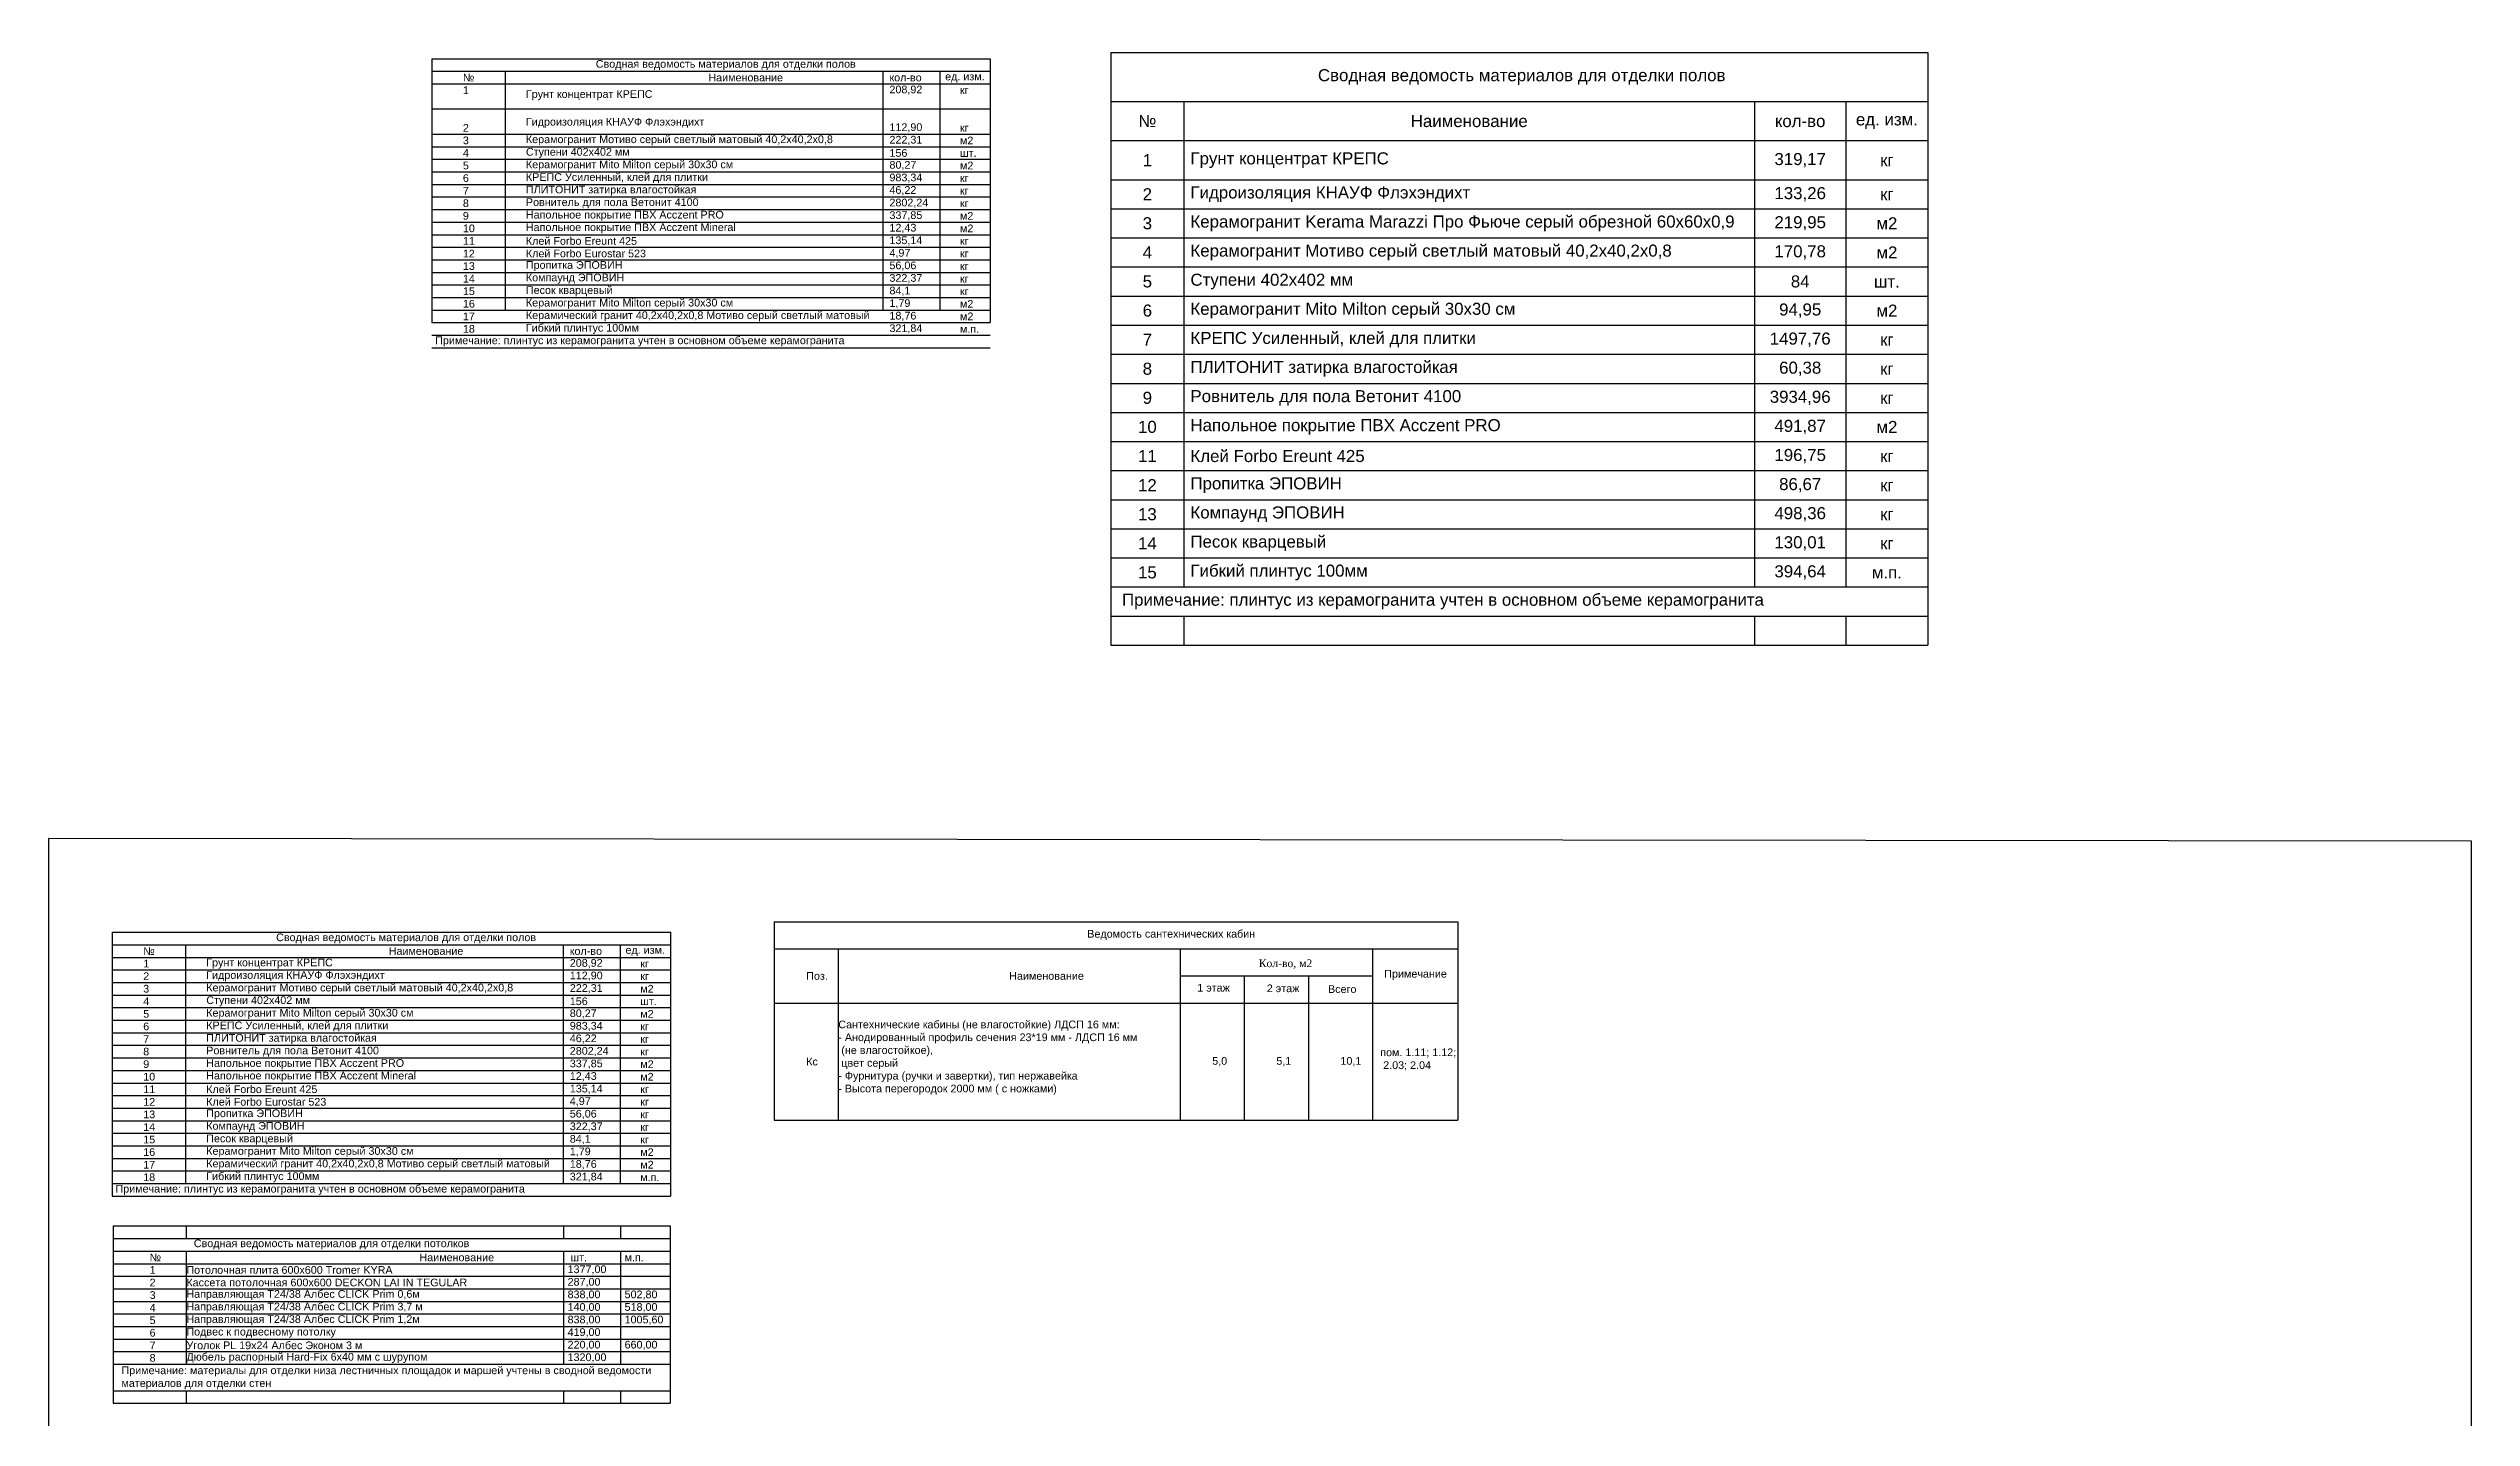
# Model space of a CAD drawing. Header units: millimetres. Extents: x 5 to 203705, y -540 to 60930.
# Drawn here: x 147005 to 203705, y 28877 to 60930 of the extents above; entities that cross this region are included whole.
import ezdxf

# ---------------------------------------------------------------- set-up
doc = ezdxf.new("R2010")
doc.units = ezdxf.units.MM
doc.linetypes.add('_ШТР__3__3__Скрыто', pattern=[6, 3, -3])
doc.layers.add('PDF _Текст', color=7, linetype='Continuous')
doc.styles.add('PDF Arial', font='arial.ttf')

msp = doc.modelspace()

# ---------------------------------------------------------------- linework, layer by layer
at = {"color": 0}
for p, q in [((171863, 60837), (190985, 60837)), ((171863, 60837), (171863, 47640)), ((190985, 60837), (190985, 47640)), ((171863, 59686), (190985, 59686)), ((173574, 59686), (173574, 48322)), ((186927, 59686), (186927, 48322)), ((189062, 59686), (189062, 48322)), ((171863, 58771), (190985, 58771)), ((171863, 57857), (190985, 57857)), ((171863, 57176), (190985, 57176)), ((155978, 56569), (169040, 56569)), ((155978, 56275), (169040, 56275)), ((171863, 56495), (190985, 56495)), ((171863, 55814), (190985, 55814)), ((171863, 55133), (190985, 55133)), ((171863, 54451), (190985, 54451)), ((171863, 53770), (190985, 53770)), ((171863, 53089), (190985, 53089)), ((171863, 52408), (190985, 52408)), ((171863, 51727), (190985, 51727)), ((171863, 51046), (190985, 51046)), ((171863, 50365), (190985, 50365)), ((171863, 49684), (190985, 49684)), ((171863, 49003), (190985, 49003)), ((171863, 48322), (190985, 48322)), ((171863, 47640), (190985, 47640)), ((171863, 47640), (171863, 46959)), ((173574, 47640), (173574, 46959)), ((186927, 47640), (186927, 46959)), ((189062, 47640), (189062, 46959)), ((190985, 47640), (190985, 46959)), ((171863, 46959), (190985, 46959)), ((148497, 36709), (161559, 36709)), ((148497, 36415), (161559, 36415))]:
    msp.add_line(p, q, dxfattribs=at)
at = {"layer": 'Defpoints'}
msp.add_lwpolyline([(147005, 1034), (185205, 1034), (185205, 6534), (203705, 6534), (203705, 42371), (147005, 42435)], close=True, dxfattribs=at)
at = {"layer": 'PDF _Текст', "linetype": 'Continuous'}
for p, q in [((155978, 60689), (169040, 60689)), ((155978, 60689), (155978, 54510)), ((169040, 60689), (169040, 54510)), ((155978, 60394), (169040, 60394)), ((157689, 60394), (157689, 54804)), ((166526, 60394), (166526, 54804)), ((167864, 60394), (167864, 54804)), ((155978, 60100), (169040, 60100)), ((155978, 59512), (169040, 59512)), ((155978, 58923), (169040, 58923)), ((155978, 58629), (169040, 58629)), ((155978, 58335), (169040, 58335)), ((155978, 58041), (169040, 58041)), ((155978, 57746), (169040, 57746)), ((155978, 57452), (169040, 57452)), ((155978, 57158), (169040, 57158)), ((155978, 56864), (169040, 56864)), ((155978, 55981), (169040, 55981)), ((155978, 55687), (169040, 55687)), ((155978, 55393), (169040, 55393)), ((155978, 55098), (169040, 55098)), ((155978, 54804), (169040, 54804)), ((155978, 54510), (169040, 54510)), ((155978, 54216), (169040, 54216)), ((155978, 53921), (169040, 53921)), ((163987, 40482), (179987, 40482)), ((163987, 40482), (163987, 35838)), ((179987, 40482), (179987, 35838)), ((148497, 40240), (161559, 40240)), ((148497, 40240), (148497, 34061)), ((148497, 39946), (161559, 39946)), ((150209, 39946), (150209, 34355)), ((159046, 39946), (159046, 34355)), ((160383, 39946), (160383, 34355)), ((161559, 40240), (161559, 34061)), ((163987, 39849), (179987, 39849)), ((165487, 39849), (165487, 35838)), ((173487, 39849), (173487, 35838)), ((177987, 39849), (177987, 35838)), ((148497, 39651), (161559, 39651)), ((148497, 39357), (161559, 39357)), ((173487, 39215), (177987, 39215)), ((174987, 39215), (174987, 35838)), ((176487, 39215), (176487, 35838)), ((148497, 39063), (161559, 39063)), ((148497, 38769), (161559, 38769)), ((163987, 38582), (179987, 38582)), ((148497, 38474), (161559, 38474)), ((148497, 38180), (161559, 38180)), ((148497, 37886), (161559, 37886)), ((148497, 37592), (161559, 37592)), ((148497, 37298), (161559, 37298)), ((148497, 37003), (161559, 37003)), ((148497, 36121), (161559, 36121)), ((148497, 35826), (161559, 35826)), ((163987, 35838), (179987, 35838)), ((148497, 35532), (161559, 35532)), ((148497, 35238), (161559, 35238)), ((148497, 34944), (161559, 34944)), ((148497, 34650), (161559, 34650)), ((148497, 34355), (161559, 34355)), ((148497, 34061), (161559, 34061)), ((148515, 33362), (161554, 33362)), ((148515, 33362), (148515, 33068)), ((148515, 33068), (161554, 33068)), ((148515, 33068), (148515, 29506)), ((150226, 33362), (150226, 33068)), ((159053, 33362), (159053, 33068)), ((160390, 33362), (160390, 33068)), ((161554, 33362), (161554, 33068)), ((161554, 33068), (161554, 29506)), ((148515, 32773), (161554, 32773)), ((148515, 32479), (161554, 32479)), ((150226, 32773), (150226, 30125)), ((159053, 32773), (159053, 30125)), ((160390, 32773), (160390, 30125)), ((148515, 32185), (161554, 32185)), ((148515, 31891), (161554, 31891)), ((148515, 31597), (161554, 31597)), ((148515, 31302), (161554, 31302)), ((148515, 31008), (161554, 31008)), ((148515, 30714), (161554, 30714)), ((148515, 30420), (161554, 30420)), ((148515, 30125), (161554, 30125)), ((148515, 29506), (161554, 29506)), ((148515, 29506), (148515, 29211)), ((150226, 29506), (150226, 29211)), ((159053, 29506), (159053, 29211)), ((160390, 29506), (160390, 29211)), ((161554, 29506), (161554, 29211)), ((148515, 29211), (161554, 29211))]:
    msp.add_line(p, q, dxfattribs=at)

# ---------------------------------------------------------------- texts
at = {"color": 0, "char_height": 282.22}
for s, insert, width, attachment_point in [('{\\fArial|b0|i0|c0; Сводная ведомость материалов для отделки полов ', (181424, 60261), 18817.2, 5), ('{\\fArial|b0|i0|c0;№', (172719, 59228), 1406.53, 5), ('{\\fArial|b0|i0|c0;\\c3881787;Наименование', (180251, 59228), 13048.2, 5), ('{\\fArial|b0|i0|c0;кол-во', (187995, 59228), 1829.87, 5), ('{\\fArial|b0|i0|c0;ед. изм.', (190024, 59228), 1618.2, 5), ('{\\fArial|b0|i0|c0;1', (172719, 58314), 1406.53, 5), ('{\\fArial|b0|i0|c0;Грунт концентрат КРЕПС', (173727, 58314), 13048.2, 4), ('{\\fArial|b0|i0|c0;319,17', (187995, 58314), 1829.87, 5), ('{\\fArial|b0|i0|c0;кг', (190024, 58314), 1618.2, 5), ('{\\fArial|b0|i0|c0;2', (172719, 57516), 1406.53, 5), ('{\\fArial|b0|i0|c0;Гидроизоляция КНАУФ Флэхэндихт', (173727, 57516), 13048.2, 4), ('{\\fArial|b0|i0|c0;133,26', (187995, 57516), 1829.87, 5), ('{\\fArial|b0|i0|c0;кг', (190024, 57516), 1618.2, 5), ('{\\fArial|b0|i0|c0;3', (172719, 56835), 1406.53, 5), ('{\\fArial|b0|i0|c0;Керамогранит Kerama Marazzi Про Фьюче серый обрезной 60х60х0,9 ', (173727, 56835), 13048.2, 4), ('{\\fArial|b0|i0|c0;219,95', (187995, 56835), 1829.87, 5), ('{\\fArial|b0|i0|c0;м2', (190024, 56835), 1618.2, 5), ('{\\fArial|b0|i0|c0;4', (172719, 56154), 1406.53, 5), ('{\\fArial|b0|i0|c0;Керамогранит Мотиво серый светлый матовый 40,2x40,2x0,8', (173727, 56154), 13048.2, 4), ('{\\fArial|b0|i0|c0;170,78', (187995, 56154), 1829.87, 5), ('{\\fArial|b0|i0|c0;м2', (190024, 56154), 1618.2, 5), ('{\\fArial|b0|i0|c0;5', (172719, 55473), 1406.53, 5), ('{\\fArial|b0|i0|c0;Ступени 402х402 мм ', (173727, 55473), 13048.2, 4), ('{\\fArial|b0|i0|c0;84', (187995, 55473), 1829.87, 5), ('{\\fArial|b0|i0|c0;шт.', (190024, 55473), 1618.2, 5), ('{\\fArial|b0|i0|c0;6', (172719, 54792), 1406.53, 5), ('{\\fArial|b0|i0|c0;Керамогранит Mito Milton серый 30х30 см', (173727, 54792), 13048.2, 4), ('{\\fArial|b0|i0|c0;94,95', (187995, 54792), 1829.87, 5), ('{\\fArial|b0|i0|c0;м2', (190024, 54792), 1618.2, 5), ('{\\fArial|b0|i0|c0;7', (172719, 54111), 1406.53, 5), ('{\\fArial|b0|i0|c0;КРЕПС Усиленный, клей для плитки', (173727, 54111), 13048.2, 4), ('{\\fArial|b0|i0|c0;1497,76', (187995, 54111), 1829.87, 5), ('{\\fArial|b0|i0|c0;кг', (190024, 54111), 1618.2, 5), ('{\\fArial|b0|i0|c0;8', (172719, 53430), 1406.53, 5), ('{\\fArial|b0|i0|c0;ПЛИТОНИТ затирка влагостойкая ', (173727, 53430), 13048.2, 4), ('{\\fArial|b0|i0|c0;60,38', (187995, 53430), 1829.87, 5), ('{\\fArial|b0|i0|c0;кг', (190024, 53430), 1618.2, 5), ('{\\fArial|b0|i0|c0;9', (172719, 52749), 1406.53, 5), ('{\\fArial|b0|i0|c0;Ровнитель для пола Ветонит 4100', (173727, 52749), 13048.2, 4), ('{\\fArial|b0|i0|c0;3934,96', (187995, 52749), 1829.87, 5), ('{\\fArial|b0|i0|c0;кг', (190024, 52749), 1618.2, 5), ('{\\fArial|b0|i0|c0;10', (172719, 52068), 1406.53, 5), ('{\\fArial|b0|i0|c0;Напольное покрытие ПВХ Acczent PRO', (173727, 52068), 13048.2, 4), ('{\\fArial|b0|i0|c0;491,87', (187995, 52068), 1829.87, 5), ('{\\fArial|b0|i0|c0;м2', (190024, 52068), 1618.2, 5), ('{\\fArial|b0|i0|c0;11', (172719, 51386), 1406.53, 5), ('{\\fArial|b0|i0|c0;Клей Forbo Ereunt 425', (173727, 51386), 13048.2, 4), ('{\\fArial|b0|i0|c0;196,75', (187995, 51386), 1829.87, 5), ('{\\fArial|b0|i0|c0;кг', (190024, 51386), 1618.2, 5), ('{\\fArial|b0|i0|c0;12', (172719, 50705), 1406.53, 5), ('{\\fArial|b0|i0|c0;Пропитка ЭПОВИН', (173727, 50705), 13048.2, 4), ('{\\fArial|b0|i0|c0;86,67', (187995, 50705), 1829.87, 5), ('{\\fArial|b0|i0|c0;кг', (190024, 50705), 1618.2, 5), ('{\\fArial|b0|i0|c0;13', (172719, 50024), 1406.53, 5), ('{\\fArial|b0|i0|c0;Компаунд ЭПОВИН', (173727, 50024), 13048.2, 4), ('{\\fArial|b0|i0|c0;498,36', (187995, 50024), 1829.87, 5), ('{\\fArial|b0|i0|c0;кг', (190024, 50024), 1618.2, 5), ('{\\fArial|b0|i0|c0;14', (172719, 49343), 1406.53, 5), ('{\\fArial|b0|i0|c0;Песок кварцевый', (173727, 49343), 13048.2, 4), ('{\\fArial|b0|i0|c0;130,01', (187995, 49343), 1829.87, 5), ('{\\fArial|b0|i0|c0;кг', (190024, 49343), 1618.2, 5), ('{\\fArial|b0|i0|c0;15', (172719, 48662), 1406.53, 5), ('{\\fArial|b0|i0|c0;Гибкий плинтус 100мм', (173727, 48662), 13048.2, 4), ('{\\fArial|b0|i0|c0;394,64', (187995, 48662), 1829.87, 5), ('{\\fArial|b0|i0|c0;м.п.', (190024, 48662), 1618.2, 5), ('{\\fArial|b0|i0|c0; Примечание: плинтус из керамогранита учтен в основном объеме керамогранита   ', (172016, 47981), 18817.2, 4)]:
    msp.add_mtext(s, dxfattribs=dict(at, insert=insert, width=width, attachment_point=attachment_point))
at = {"layer": 'PDF _Текст', "linetype": '_ШТР__3__3__Скрыто', "char_height": 2.12}
for s, insert, width, attachment_point in [('{\\fArial|b0|i0|c0;', (169393, 60930), 16.99, 5), ('{\\fArial|b0|i0|c0;', (169393, 60927), 16.99, 5), ('{\\fArial|b0|i0|c0;', (169393, 60924), 16.99, 5), ('{\\fArial|b0|i0|c0;', (169393, 60921), 16.99, 5), ('{\\fArial|b0|i0|c0;', (169393, 60918), 16.99, 5), ('{\\fArial|b0|i0|c0;', (169393, 60915), 16.99, 5), ('{\\fArial|b0|i0|c0;', (169401, 60930), 127.41, 4), ('{\\fArial|b0|i0|c0;', (169401, 60927), 127.41, 4), ('{\\fArial|b0|i0|c0;', (169401, 60924), 127.41, 4), ('{\\fArial|b0|i0|c0;', (169401, 60921), 127.41, 4), ('{\\fArial|b0|i0|c0;', (169465, 60918), 127.41, 5), ('{\\fArial|b0|i0|c0;', (169465, 60915), 127.41, 5), ('{\\fArial|b0|i0|c0;', (169538, 60930), 17.7, 5), ('{\\fArial|b0|i0|c0;', (169538, 60927), 17.7, 5), ('{\\fArial|b0|i0|c0;', (169538, 60924), 17.7, 5), ('{\\fArial|b0|i0|c0;', (169538, 60921), 17.7, 5), ('{\\fArial|b0|i0|c0;', (169538, 60918), 17.7, 5), ('{\\fArial|b0|i0|c0;', (169538, 60915), 17.7, 5), ('{\\fArial|b0|i0|c0;', (169555, 60930), 15.94, 5), ('{\\fArial|b0|i0|c0;', (169555, 60927), 15.94, 5), ('{\\fArial|b0|i0|c0;', (169555, 60924), 15.94, 5), ('{\\fArial|b0|i0|c0;', (169555, 60921), 15.94, 5), ('{\\fArial|b0|i0|c0;', (169555, 60918), 15.94, 5), ('{\\fArial|b0|i0|c0;', (169555, 60915), 15.94, 5), ('{\\fArial|b0|i0|c0;', (173962, 60807), 16.99, 5), ('{\\fArial|b0|i0|c0;', (173962, 60769), 16.99, 5), ('{\\fArial|b0|i0|c0;', (173971, 60807), 109.07, 4), ('{\\fArial|b0|i0|c0;', (173971, 60769), 109.07, 4), ('{\\fArial|b0|i0|c0;', (174093, 60807), 25.46, 5), ('{\\fArial|b0|i0|c0;', (174093, 60769), 25.46, 5), ('{\\fArial|b0|i0|c0;', (174119, 60807), 27.58, 5), ('{\\fArial|b0|i0|c0;\\c3881787;', (174119, 60798), 27.58, 5), ('{\\fArial|b0|i0|c0;\\c3881787;', (174119, 60796), 27.58, 5), ('{\\fArial|b0|i0|c0;\\c3881787;', (174119, 60784), 27.58, 5), ('{\\fArial|b0|i0|c0;\\c3881787;', (174119, 60778), 27.58, 5), ('{\\fArial|b0|i0|c0;', (174119, 60769), 27.58, 5)]:
    msp.add_mtext(s, dxfattribs=dict(at, insert=insert, width=width, attachment_point=attachment_point))
at = {"layer": 'PDF _Текст', "linetype": 'Continuous', "char_height": 180, "attachment_point": 4}
for s, insert, width in [('{\\fArial|b0|i0|c0;№', (156702, 60247), 1699.33), ('{\\fArial|b0|i0|c0;Сводная ведомость материалов для отделки полов', (159812, 60541), 19356.94), ('{\\fArial|b0|i0|c0;\\c3881787;Наименование', (162447, 60247), 13235.17), ('{\\fArial|b0|i0|c0;кол-во', (166684, 60247), 2052.11), ('{\\fArial|b0|i0|c0;ед. изм.', (167987, 60247), 2334.33), ('{\\fArial|b0|i0|c0;1', (156702, 59953), 1699.33), ('{\\fArial|b0|i0|c0;Грунт концентрат КРЕПС', (158177, 59835), 13235.17), ('{\\fArial|b0|i0|c0;208,92', (166684, 59953), 2052.11), ('{\\fArial|b0|i0|c0;кг', (168334, 59953), 2334.33), ('{\\fArial|b0|i0|c0;2', (156702, 59070), 1699.33), ('{\\fArial|b0|i0|c0;Гидроизоляция КНАУФ Флэхэндихт', (158177, 59186), 13235.17), ('{\\fArial|b0|i0|c0;112,90', (166684, 59070), 2052.11), ('{\\fArial|b0|i0|c0;кг', (168334, 59070), 2334.33), ('{\\fArial|b0|i0|c0;4', (156702, 58482), 1699.33), ('{\\fArial|b0|i0|c0;3', (156702, 58776), 1699.33), ('{\\fArial|b0|i0|c0;Ступени 402х402 мм ', (158177, 58482), 13235.17), ('{\\fArial|b0|i0|c0;Керамогранит Мотиво серый светлый матовый 40,2x40,2x0,8', (158177, 58776), 13235.17), ('{\\fArial|b0|i0|c0;222,31', (166684, 58776), 2052.11), ('{\\fArial|b0|i0|c0;156', (166684, 58482), 2052.11), ('{\\fArial|b0|i0|c0;м2', (168334, 58776), 2334.33), ('{\\fArial|b0|i0|c0;шт.', (168334, 58482), 2334.33), ('{\\fArial|b0|i0|c0;5', (156702, 58188), 1699.33), ('{\\fArial|b0|i0|c0;6', (156702, 57893), 1699.33), ('{\\fArial|b0|i0|c0;Керамогранит Mito Milton серый 30х30 см', (158177, 58188), 13235.17), ('{\\fArial|b0|i0|c0;КРЕПС Усиленный, клей для плитки', (158177, 57893), 13235.17), ('{\\fArial|b0|i0|c0;80,27', (166684, 58188), 2052.11), ('{\\fArial|b0|i0|c0;983,34', (166684, 57893), 2052.11), ('{\\fArial|b0|i0|c0;м2', (168334, 58188), 2334.33), ('{\\fArial|b0|i0|c0;кг', (168334, 57893), 2334.33), ('{\\fArial|b0|i0|c0;8', (156702, 57305), 1699.33), ('{\\fArial|b0|i0|c0;7', (156702, 57599), 1699.33), ('{\\fArial|b0|i0|c0;ПЛИТОНИТ затирка влагостойкая ', (158177, 57599), 13235.17), ('{\\fArial|b0|i0|c0;Ровнитель для пола Ветонит 4100', (158177, 57305), 13235.17), ('{\\fArial|b0|i0|c0;46,22', (166684, 57599), 2052.11), ('{\\fArial|b0|i0|c0;2802,24', (166684, 57305), 2052.11), ('{\\fArial|b0|i0|c0;кг', (168334, 57599), 2334.33), ('{\\fArial|b0|i0|c0;кг', (168334, 57305), 2334.33), ('{\\fArial|b0|i0|c0;9', (156702, 57011), 1699.33), ('{\\fArial|b0|i0|c0;10', (156702, 56717), 1699.33), ('{\\fArial|b0|i0|c0;Напольное покрытие ПВХ Acczent PRO', (158177, 57011), 13235.17), ('{\\fArial|b0|i0|c0;Напольное покрытие ПВХ Acczent Mineral', (158177, 56717), 13235.17), ('{\\fArial|b0|i0|c0;337,85', (166684, 57011), 2052.11), ('{\\fArial|b0|i0|c0;12,43', (166684, 56717), 2052.11), ('{\\fArial|b0|i0|c0;м2', (168334, 57011), 2334.33), ('{\\fArial|b0|i0|c0;м2', (168334, 56717), 2334.33), ('{\\fArial|b0|i0|c0;11', (156702, 56422), 1699.33), ('{\\fArial|b0|i0|c0;12', (156702, 56128), 1699.33), ('{\\fArial|b0|i0|c0;Клей Forbo Ereunt 425', (158177, 56422), 13235.17), ('{\\fArial|b0|i0|c0;Клей Forbo Eurostar 523', (158177, 56128), 13235.17), ('{\\fArial|b0|i0|c0;4,97', (166684, 56128), 2052.11), ('{\\fArial|b0|i0|c0;135,14', (166684, 56422), 2052.11), ('{\\fArial|b0|i0|c0;кг', (168334, 56422), 2334.33), ('{\\fArial|b0|i0|c0;кг', (168334, 56128), 2334.33), ('{\\fArial|b0|i0|c0;13', (156702, 55834), 1699.33), ('{\\fArial|b0|i0|c0;14', (156702, 55540), 1699.33), ('{\\fArial|b0|i0|c0;Пропитка ЭПОВИН', (158177, 55834), 13235.17), ('{\\fArial|b0|i0|c0;Компаунд ЭПОВИН', (158177, 55540), 13235.17), ('{\\fArial|b0|i0|c0;322,37', (166684, 55540), 2052.11), ('{\\fArial|b0|i0|c0;56,06', (166684, 55834), 2052.11), ('{\\fArial|b0|i0|c0;кг', (168334, 55834), 2334.33), ('{\\fArial|b0|i0|c0;кг', (168334, 55540), 2334.33), ('{\\fArial|b0|i0|c0;15', (156702, 55245), 1699.33), ('{\\fArial|b0|i0|c0;16', (156702, 54951), 1699.33), ('{\\fArial|b0|i0|c0;Песок кварцевый', (158177, 55245), 13235.17), ('{\\fArial|b0|i0|c0;Керамогранит Mito Milton серый 30х30 см', (158177, 54951), 13235.17), ('{\\fArial|b0|i0|c0;84,1', (166684, 55245), 2052.11), ('{\\fArial|b0|i0|c0;1,79', (166684, 54951), 2052.11), ('{\\fArial|b0|i0|c0;кг', (168334, 55245), 2334.33), ('{\\fArial|b0|i0|c0;м2', (168334, 54951), 2334.33), ('{\\fArial|b0|i0|c0;17', (156702, 54657), 1699.33), ('{\\fArial|b0|i0|c0;18', (156702, 54363), 1699.33), ('{\\fArial|b0|i0|c0;Керамический гранит 40,2х40,2х0,8 Мотиво серый светлый матовый', (158177, 54657), 13235.17), ('{\\fArial|b0|i0|c0;Гибкий плинтус 100мм', (158177, 54363), 13235.17), ('{\\fArial|b0|i0|c0;321,84', (166684, 54363), 2052.11), ('{\\fArial|b0|i0|c0;18,76', (166684, 54657), 2052.11), ('{\\fArial|b0|i0|c0;м2', (168334, 54657), 2334.33), ('{\\fArial|b0|i0|c0; Примечание: плинтус из керамогранита учтен в основном объеме керамогранита   ', (155984, 54069), 19356.94), ('{\\fArial|b0|i0|c0;м.п.', (168334, 54363), 2334.33), ('{\\fArial|b0|i0|c0;№', (149222, 39798), 1699.33), ('{\\fArial|b0|i0|c0;Сводная ведомость материалов для отделки полов', (152332, 40093), 19356.94), ('{\\fArial|b0|i0|c0;\\c3881787;Наименование', (154967, 39798), 13235.17), ('{\\fArial|b0|i0|c0;кол-во', (159204, 39798), 2052.11), ('{\\fArial|b0|i0|c0;ед. изм.', (160506, 39798), 2334.33), ('{\\fArial|b0|i0|c0;2', (149222, 39210), 1699.33), ('{\\fArial|b0|i0|c0;1', (149222, 39504), 1699.33), ('{\\fArial|b0|i0|c0;Грунт концентрат КРЕПС', (150697, 39504), 13235.17), ('{\\fArial|b0|i0|c0;Гидроизоляция КНАУФ Флэхэндихт', (150697, 39210), 13235.17), ('{\\fArial|b0|i0|c0;208,92', (159204, 39504), 2052.11), ('{\\fArial|b0|i0|c0;112,90', (159204, 39210), 2052.11), ('{\\fArial|b0|i0|c0;кг', (160853, 39504), 2334.33), ('{\\fArial|b0|i0|c0;кг', (160853, 39210), 2334.33), ('{\\fTimes New Roman|b0|i0|c204;Кол-во, м2', (175326, 39491), 13235.17), ('{\\fArial|b0|i0|c0;4', (149222, 38622), 1699.33), ('{\\fArial|b0|i0|c0;3', (149222, 38916), 1699.33), ('{\\fArial|b0|i0|c0;Ступени 402х402 мм ', (150697, 38622), 13235.17), ('{\\fArial|b0|i0|c0;Керамогранит Мотиво серый светлый матовый 40,2x40,2x0,8', (150697, 38916), 13235.17), ('{\\fArial|b0|i0|c0;222,31', (159204, 38916), 2052.11), ('{\\fArial|b0|i0|c0;156', (159204, 38622), 2052.11), ('{\\fArial|b0|i0|c0;м2', (160853, 38916), 2334.33), ('{\\fArial|b0|i0|c0;шт.', (160853, 38622), 2334.33), ('{\\fArial|b0|i0|c0;5', (149222, 38327), 1699.33), ('{\\fArial|b0|i0|c0;6', (149222, 38033), 1699.33), ('{\\fArial|b0|i0|c0;Керамогранит Mito Milton серый 30х30 см', (150697, 38327), 13235.17), ('{\\fArial|b0|i0|c0;КРЕПС Усиленный, клей для плитки', (150697, 38033), 13235.17), ('{\\fArial|b0|i0|c0;80,27', (159204, 38327), 2052.11), ('{\\fArial|b0|i0|c0;983,34', (159204, 38033), 2052.11), ('{\\fArial|b0|i0|c0;кг', (160853, 38033), 2334.33), ('{\\fArial|b0|i0|c0;м2', (160853, 38327), 2334.33), ('{\\fArial|b0|i0|c0;8', (149222, 37445), 1699.33), ('{\\fArial|b0|i0|c0;7', (149222, 37739), 1699.33), ('{\\fArial|b0|i0|c0;ПЛИТОНИТ затирка влагостойкая ', (150697, 37739), 13235.17), ('{\\fArial|b0|i0|c0;Ровнитель для пола Ветонит 4100', (150697, 37445), 13235.17), ('{\\fArial|b0|i0|c0;46,22', (159204, 37739), 2052.11), ('{\\fArial|b0|i0|c0;2802,24', (159204, 37445), 2052.11), ('{\\fArial|b0|i0|c0;кг', (160853, 37739), 2334.33), ('{\\fArial|b0|i0|c0;кг', (160853, 37445), 2334.33), ('{\\fArial|b0|i0|c0;9', (149222, 37150), 1699.33), ('{\\fArial|b0|i0|c0;10', (149222, 36856), 1699.33), ('{\\fArial|b0|i0|c0;Напольное покрытие ПВХ Acczent PRO', (150697, 37150), 13235.17), ('{\\fArial|b0|i0|c0;Напольное покрытие ПВХ Acczent Mineral', (150697, 36856), 13235.17), ('{\\fArial|b0|i0|c0;337,85', (159204, 37150), 2052.11), ('{\\fArial|b0|i0|c0;12,43', (159204, 36856), 2052.11), ('{\\fArial|b0|i0|c0;м2', (160853, 37150), 2334.33), ('{\\fArial|b0|i0|c0;м2', (160853, 36856), 2334.33), ('{\\fArial|b0|i0|c0;11', (149222, 36562), 1699.33), ('{\\fArial|b0|i0|c0;12', (149222, 36268), 1699.33), ('{\\fArial|b0|i0|c0;Клей Forbo Ereunt 425', (150697, 36562), 13235.17), ('{\\fArial|b0|i0|c0;Клей Forbo Eurostar 523', (150697, 36268), 13235.17), ('{\\fArial|b0|i0|c0;4,97', (159204, 36268), 2052.11), ('{\\fArial|b0|i0|c0;135,14', (159204, 36562), 2052.11), ('{\\fArial|b0|i0|c0;кг', (160853, 36562), 2334.33), ('{\\fArial|b0|i0|c0;кг', (160853, 36268), 2334.33), ('{\\fArial|b0|i0|c0;13', (149222, 35974), 1699.33), ('{\\fArial|b0|i0|c0;14', (149222, 35679), 1699.33), ('{\\fArial|b0|i0|c0;Пропитка ЭПОВИН', (150697, 35974), 13235.17), ('{\\fArial|b0|i0|c0;Компаунд ЭПОВИН', (150697, 35679), 13235.17), ('{\\fArial|b0|i0|c0;56,06', (159204, 35974), 2052.11), ('{\\fArial|b0|i0|c0;322,37', (159204, 35679), 2052.11), ('{\\fArial|b0|i0|c0;кг', (160853, 35974), 2334.33), ('{\\fArial|b0|i0|c0;кг', (160853, 35679), 2334.33), ('{\\fArial|b0|i0|c0;15', (149222, 35385), 1699.33), ('{\\fArial|b0|i0|c0;16', (149222, 35091), 1699.33), ('{\\fArial|b0|i0|c0;Песок кварцевый', (150697, 35385), 13235.17), ('{\\fArial|b0|i0|c0;Керамогранит Mito Milton серый 30х30 см', (150697, 35091), 13235.17), ('{\\fArial|b0|i0|c0;84,1', (159204, 35385), 2052.11), ('{\\fArial|b0|i0|c0;1,79', (159204, 35091), 2052.11), ('{\\fArial|b0|i0|c0;кг', (160853, 35385), 2334.33), ('{\\fArial|b0|i0|c0;м2', (160853, 35091), 2334.33), ('{\\fArial|b0|i0|c0;17', (149222, 34797), 1699.33), ('{\\fArial|b0|i0|c0;18', (149222, 34502), 1699.33), ('{\\fArial|b0|i0|c0;Керамический гранит 40,2х40,2х0,8 Мотиво серый светлый матовый', (150697, 34797), 13235.17), ('{\\fArial|b0|i0|c0;Гибкий плинтус 100мм', (150697, 34502), 13235.17), ('{\\fArial|b0|i0|c0;321,84', (159204, 34502), 2052.11), ('{\\fArial|b0|i0|c0;18,76', (159204, 34797), 2052.11), ('{\\fArial|b0|i0|c0;м2', (160853, 34797), 2334.33), ('{\\fArial|b0|i0|c0; Примечание: плинтус из керамогранита учтен в основном объеме керамогранита   ', (148503, 34208), 19356.94), ('{\\fArial|b0|i0|c0;м.п.', (160853, 34502), 2334.33), ('{\\fArial|b0|i0|c0;Сводная ведомость материалов для отделки потолков', (150406, 32929), 13235.17), ('{\\fArial|b0|i0|c0;1', (149371, 32332), 13235.17), ('{\\fArial|b0|i0|c0;№', (149371, 32626), 13235.17), ('{\\fArial|b0|i0|c0;\\c3881787;Потолочная плита 600х600 Tromer KYRA', (150232, 32332), 13235.17), ('{\\fArial|b0|i0|c0;\\c3881787;Наименование', (155686, 32626), 13235.17), ('{\\fArial|b0|i0|c0;\\c3881787;1377,00', (159152, 32332), 13235.17), ('{\\fArial|b0|i0|c0|p34;\\C250;\\c3881787; \\fArial|b0|i0|c204|p34;шт\\fArial|b0|i0|c0|p34;.}', (159152, 32626), 13235.17), ('{\\fArial|b0|i0|c204|p34;\\C250;\\c3881787;м\\fArial|b0|i0|c0|p34;.\\fArial|b0|i0|c204|p34;п\\fArial|b0|i0|c0|p34;.}', (160486, 32626), 13235.17), ('{\\fArial|b0|i0|c0;3', (149371, 31744), 13235.17), ('{\\fArial|b0|i0|c0;2', (149371, 32038), 13235.17), ('{\\fArial|b0|i0|c0;\\c3881787;Кассета потолочная 600х600 DECKON LAI IN TEGULAR ', (150232, 32038), 13235.17), ('{\\fArial|b0|i0|c0;\\c3881787;Направляющая Т24/38 Албес CLICK Prim 0,6м', (150232, 31744), 13235.17), ('{\\fArial|b0|i0|c0;\\c3881787;838,00', (159152, 31744), 13235.17), ('{\\fArial|b0|i0|c0;\\c3881787;287,00', (159152, 32038), 13235.17), ('{\\fArial|b0|i0|c0;\\c3881787;502,80', (160486, 31744), 13235.17), ('{\\fArial|b0|i0|c0;4', (149371, 31449), 13235.17), ('{\\fArial|b0|i0|c0;5', (149371, 31155), 13235.17), ('{\\fArial|b0|i0|c0;\\c3881787;Направляющая Т24/38 Албес CLICK Prim 3,7 м', (150232, 31449), 13235.17), ('{\\fArial|b0|i0|c0;\\c3881787;Направляющая Т24/38 Албес CLICK Prim 1,2м', (150232, 31155), 13235.17), ('{\\fArial|b0|i0|c0;\\c3881787;838,00', (159152, 31155), 13235.17), ('{\\fArial|b0|i0|c0;\\c3881787;140,00', (159152, 31449), 13235.17), ('{\\fArial|b0|i0|c0;\\c3881787;518,00', (160486, 31449), 13235.17), ('{\\fArial|b0|i0|c0;\\c3881787;1005,60', (160486, 31155), 13235.17), ('{\\fArial|b0|i0|c0;6', (149371, 30861), 13235.17), ('{\\fArial|b0|i0|c0;7', (149371, 30567), 13235.17), ('{\\fArial|b0|i0|c0;\\c3881787;Уголок PL 19x24 Албес Эконом 3 м', (150232, 30567), 13235.17), ('{\\fArial|b0|i0|c0;\\c3881787;Подвес к подвесному потолку', (150232, 30861), 13235.17), ('{\\fArial|b0|i0|c0;\\c3881787;419,00', (159152, 30861), 13235.17), ('{\\fArial|b0|i0|c0;\\c3881787;220,00', (159152, 30567), 13235.17), ('{\\fArial|b0|i0|c0;\\c3881787;660,00', (160486, 30567), 13235.17), ('{\\fArial|b0|i0|c0;Примечание: материалы для отделки низа лестничных площадок и маршей учтены в сводной ведомости материалов для отделки стен  ', (148713, 29806), 13235.17), ('{\\fArial|b0|i0|c0;8', (149371, 30273), 13235.17), ('{\\fArial|b0|i0|c0;\\c3881787;Дюбель распорный Hard-Fix 6x40 мм с шурупом ', (150232, 30273), 13235.17), ('{\\fArial|b0|i0|c0;\\c3881787;1320,00', (159152, 30273), 13235.17)]:
    msp.add_mtext(s, dxfattribs=dict(at, insert=insert, width=width))
at = {"layer": 'PDF _Текст', "linetype": 'Continuous', "char_height": 180, "width": 13235.17, "attachment_point": 4, "style": 'PDF Arial'}
for s, insert in [('Ведомость сантехнических кабин', (171313, 40176)), ('Поз.', (164737, 39215)), ('Наименование', (169487, 39215)), ('Примечание', (178263, 39240)), ('1 этаж', (173887, 38938)), ('2 этаж', (175514, 38925)), ('Всего', (176947, 38906)), ('Сантехнические кабины (не влагостойкие) ЛДСП 16 мм:^J- Анодированный профиль сечения 23*19 мм - ЛДСП 16 мм\\P (не влагостойкое),\\P цвет серый^J- Фурнитура (ручки и завертки), тип нержавейка^J- Высота перегородок 2000 мм ( с ножками)', (165487, 37303)), ('пом. 1.11; 1.12;\\P 2.03; 2.04', (178168, 37261)), ('Кс', (164737, 37210)), ('5,0', (174237, 37210)), ('5,1', (175737, 37210)), ('10,1', (177237, 37210))]:
    msp.add_mtext(s, dxfattribs=dict(at, insert=insert))

doc.saveas('drawing.dxf')
